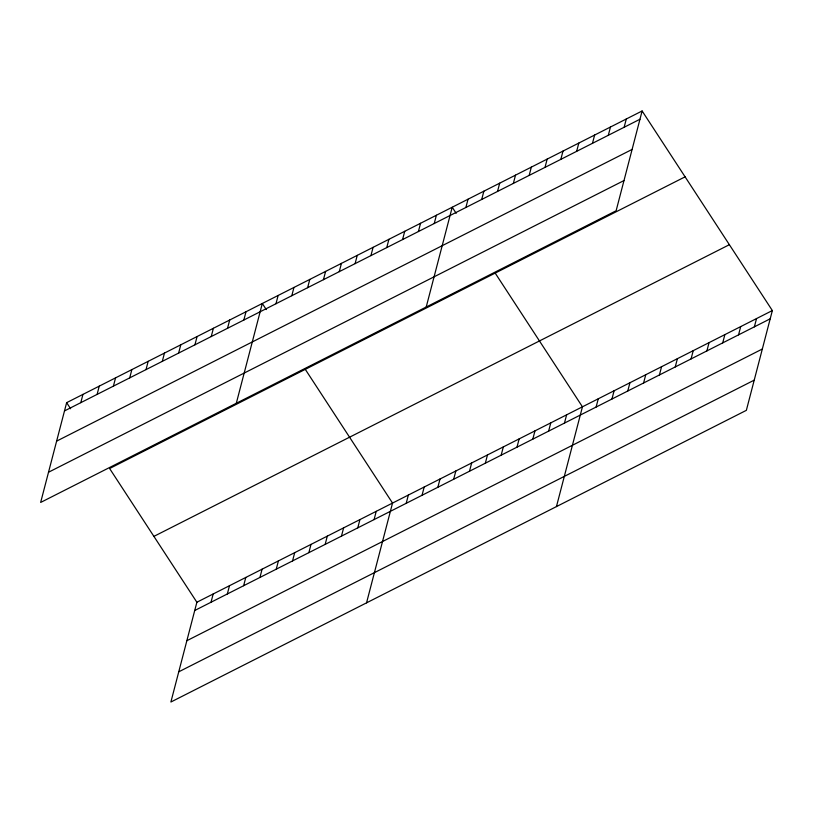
<?xml version="1.0" encoding="UTF-8"?>
<svg xmlns="http://www.w3.org/2000/svg" width="813" height="813" viewBox="0 0 813 813"><rect width="100%" height="100%" fill="white"/><g stroke="black" fill="none" stroke-linecap="round" stroke-linejoin="round"><path stroke-width="1.22" d="M66.646 402.659L40.65 502.444L616.122 210.76L642.118 110.975L66.646 402.659L70.609 408.746M80.792 402.659L82.946 394.396M97.103 394.396L99.247 386.134M113.403 386.134L115.558 377.872M129.704 377.872L131.858 369.61M146.015 369.61L148.169 361.338M162.315 361.338L164.47 353.076M178.626 353.076L180.781 344.814M194.927 344.814L197.081 336.552M211.238 336.552L213.392 328.279M227.538 328.279L229.693 320.017M243.849 320.017L245.993 311.755M236.309 403.268L262.304 303.493L266.268 309.57M685.095 176.838L109.623 468.522L196.878 602.24L170.882 702.025L746.354 410.341L772.35 310.556L642.118 110.975M275.973 303.737L278.127 295.465M211.024 602.24L213.179 593.978M291.806 295.708L293.95 287.446M227.335 593.978L229.479 585.716M307.629 287.69L309.783 279.428M243.636 585.716L245.79 577.443M323.452 279.672L325.606 271.41M339.275 271.654L341.43 263.382M259.947 577.443L262.091 569.181M355.108 263.625L357.253 255.363M276.247 569.181L278.402 560.919M370.931 255.607L373.086 247.345M292.548 560.919L294.702 552.657M386.754 247.589L388.909 239.317M308.859 552.657L311.013 544.385M402.577 239.561L404.732 231.299M325.159 544.385L327.314 536.123M418.41 231.542L420.555 223.28M341.47 536.123L343.625 527.861M434.233 223.524L436.388 215.252M357.771 527.861L359.925 519.598M426.215 307.019L452.211 207.234L456.174 213.311M374.082 519.598L376.226 511.336M465.879 207.478L468.034 199.215M366.541 602.85L392.537 503.064L305.281 369.346M481.713 199.459L483.857 191.187M406.205 503.308L408.36 495.046M497.536 191.431L499.69 183.169M422.038 495.29L424.183 487.028M513.359 183.413L515.513 175.151M437.861 487.272L440.016 478.999M529.182 175.395L531.336 167.132M453.684 479.243L455.839 470.981M545.015 167.376L547.159 159.104M469.508 471.225L471.662 462.963M560.838 159.348L562.992 151.086M485.341 463.207L487.485 454.934M576.661 151.33L578.815 143.068M501.164 455.178L503.318 446.916M592.484 143.312L594.638 135.039M516.987 447.16L519.141 438.898M608.317 135.283L610.461 127.021M532.81 439.142L534.964 430.88M624.14 127.265L626.295 119.003M548.643 431.124L550.787 422.851M564.466 423.095L566.62 414.833M556.448 506.59L582.443 406.815L495.188 273.097M596.112 407.059L598.266 398.787M611.945 399.031L614.089 390.768M627.768 391.012L629.923 382.75M643.591 382.994L645.746 374.722M659.414 374.966L661.569 366.704M675.247 366.948L677.392 358.685M691.07 358.929L693.225 350.657M706.893 350.901L709.048 342.639M722.716 342.883L724.871 334.621M738.55 334.865L740.694 326.602M754.373 326.846L756.527 318.574M64.491 410.931L639.963 119.247M56.625 441.124L632.097 149.44M48.516 472.241L623.988 180.557M153.901 536.377L729.373 244.693M196.878 602.24L772.35 310.556M194.724 610.502L770.196 318.818M186.858 640.705L762.33 349.021M178.748 671.823L754.23 380.138"/></g></svg>
